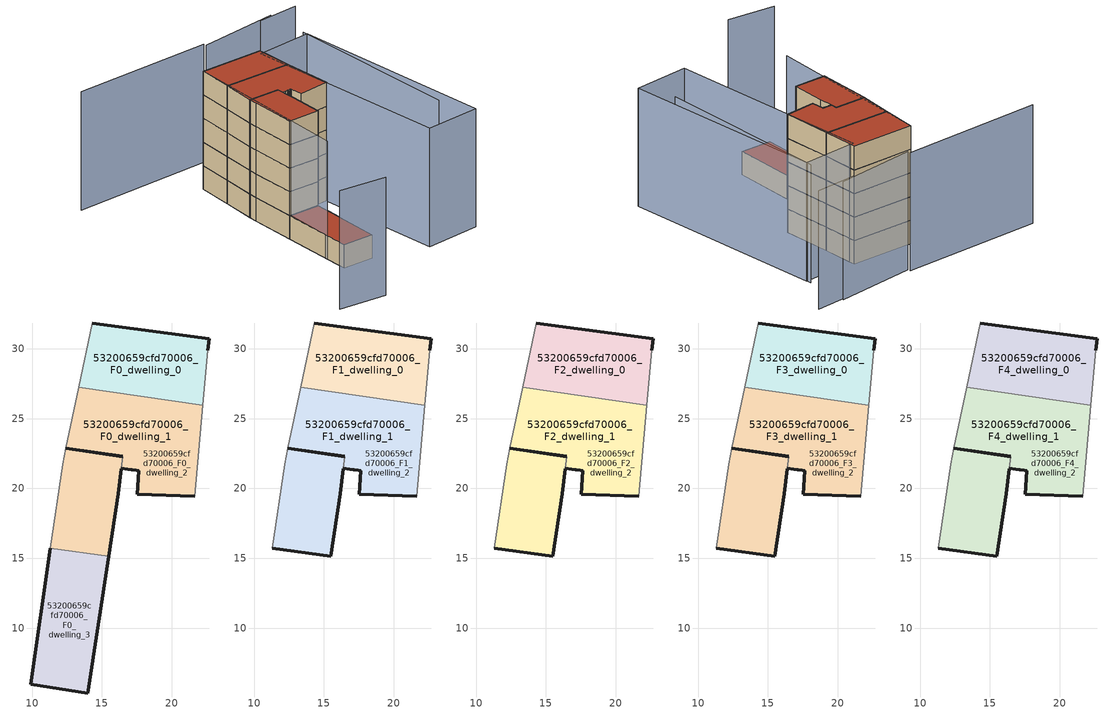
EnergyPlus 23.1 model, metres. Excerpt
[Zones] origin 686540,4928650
53200659cfd70006_F0_dwelling_0
 floor ground (EU_floor_Construction): 22.23,25.96 22.58,29.91 22.69,30.73 14.3,31.85 13.34,27.25 z0
 wall outside (EU_wall_Construction): 14.3,31.85 22.69,30.73 22.58,29.91 z0:3
 wall adiabatic (EU_wall_Construction): 22.58,29.91 22.23,25.96 / 13.34,27.25 14.3,31.85 z0:3
 wall to 53200659cfd70006_F0_dwelling_1 (EU_wall_Construction): 22.23,25.96 13.34,27.25 z0:3
53200659cfd70006_F0_dwelling_1
 floor ground (EU_floor_Construction): 15.48,15.13 16.17,19.64 16.4,21.43 16.51,22.29 12.43,22.88 12.18,21.72 11.32,15.74 z0; 21.65,19.43 22.23,25.96 13.34,27.25 12.43,22.88 16.51,22.29 16.4,21.43 16.85,21.37 17.09,21.34 17.15,21.33 17.18,21.33 17.46,21.29 17.47,21.29 17.62,21.27 17.52,19.59 z0
 wall outside (EU_wall_Construction): 16.51,22.29 12.43,22.88 / 21.65,19.43 17.52,19.59 17.62,21.27 17.47,21.29 17.46,21.29 17.18,21.33 17.15,21.33 17.09,21.34 16.85,21.37 16.4,21.43 z0:3
 wall adiabatic (EU_wall_Construction): 12.43,22.88 13.34,27.25 / 22.23,25.96 21.65,19.43 z0:3
 wall to 53200659cfd70006_F0_dwelling_2 (EU_wall_Construction): 16.4,21.43 16.51,22.29 z0:3
53200659cfd70006_F0_dwelling_2
 floor ground (EU_floor_Construction): 15.48,15.13 16.17,19.64 16.4,21.43 16.51,22.29 12.43,22.88 12.18,21.72 11.32,15.74 z0; 21.65,19.43 22.23,25.96 13.34,27.25 12.43,22.88 16.51,22.29 16.4,21.43 16.85,21.37 17.09,21.34 17.15,21.33 17.18,21.33 17.46,21.29 17.47,21.29 17.62,21.27 17.52,19.59 z0
 wall outside (EU_wall_Construction): 16.4,21.43 16.17,19.64 15.48,15.13 / 12.43,22.88 16.51,22.29 z0:3
 wall adiabatic (EU_wall_Construction): 11.32,15.74 12.18,21.72 12.43,22.88 z0:3
 wall to 53200659cfd70006_F0_dwelling_3 (EU_wall_Construction): 15.48,15.13 11.32,15.74 z0:3
53200659cfd70006_F0_dwelling_3
 floor ground (EU_floor_Construction): 13.99,5.36 15.48,15.13 11.32,15.74 9.9,5.98 z0
 wall outside (EU_wall_Construction): 15.48,15.13 13.99,5.36 9.9,5.98 11.32,15.74 z0:3
 roof outside (EU_roof_Construction): 15.48,15.13 13.99,5.36 9.9,5.98 11.32,15.74 z3
53200659cfd70006_F1_dwelling_0
 floor to 53200659cfd70006_F0_dwelling_0 (EU_floor_Construction): 22.23,25.96 22.58,29.91 22.69,30.73 14.3,31.85 13.34,27.25 z3
 wall outside (EU_wall_Construction): 14.3,31.85 22.69,30.73 22.58,29.91 z3:6
 wall adiabatic (EU_wall_Construction): 22.58,29.91 22.23,25.96 / 13.34,27.25 14.3,31.85 z3:6
 wall to 53200659cfd70006_F1_dwelling_1 (EU_wall_Construction): 22.23,25.96 13.34,27.25 z3:6
53200659cfd70006_F1_dwelling_1
 floor outside (EU_floor_Construction): 21.65,19.43 22.23,25.96 13.34,27.25 12.43,22.88 16.51,22.29 16.4,21.43 16.85,21.37 17.09,21.34 17.15,21.33 17.18,21.33 17.46,21.29 17.47,21.29 17.62,21.27 17.52,19.59 z3; 15.48,15.13 16.17,19.64 16.4,21.43 16.51,22.29 12.43,22.88 12.18,21.72 11.32,15.74 z3
 wall outside (EU_wall_Construction): 16.51,22.29 12.43,22.88 / 21.65,19.43 17.52,19.59 17.62,21.27 17.47,21.29 17.46,21.29 17.18,21.33 17.15,21.33 17.09,21.34 16.85,21.37 16.4,21.43 z3:6
 wall adiabatic (EU_wall_Construction): 12.43,22.88 13.34,27.25 / 22.23,25.96 21.65,19.43 z3:6
 wall to 53200659cfd70006_F1_dwelling_2 (EU_wall_Construction): 16.4,21.43 16.51,22.29 z3:6
53200659cfd70006_F1_dwelling_2
 floor to 53200659cfd70006_F0_dwelling_2 (EU_floor_Construction): 15.48,15.13 16.17,19.64 16.4,21.43 16.51,22.29 12.43,22.88 12.18,21.72 11.32,15.74 z3; 21.65,19.43 22.23,25.96 13.34,27.25 12.43,22.88 16.51,22.29 16.4,21.43 16.85,21.37 17.09,21.34 17.15,21.33 17.18,21.33 17.46,21.29 17.47,21.29 17.62,21.27 17.52,19.59 z3
 wall outside (EU_wall_Construction): 16.4,21.43 16.17,19.64 15.48,15.13 11.32,15.74 / 12.43,22.88 16.51,22.29 z3:6
 wall adiabatic (EU_wall_Construction): 11.32,15.74 12.18,21.72 12.43,22.88 z3:6
53200659cfd70006_F2_dwelling_0
 floor to 53200659cfd70006_F1_dwelling_0 (EU_floor_Construction): 22.23,25.96 22.58,29.91 22.69,30.73 14.3,31.85 13.34,27.25 z6
 wall outside (EU_wall_Construction): 14.3,31.85 22.69,30.73 22.58,29.91 z6:9
 wall adiabatic (EU_wall_Construction): 22.58,29.91 22.23,25.96 / 13.34,27.25 14.3,31.85 z6:9
 wall to 53200659cfd70006_F2_dwelling_1 (EU_wall_Construction): 22.23,25.96 13.34,27.25 z6:9
53200659cfd70006_F2_dwelling_1
 floor outside (EU_floor_Construction): 21.65,19.43 22.23,25.96 13.34,27.25 12.43,22.88 16.51,22.29 16.4,21.43 16.85,21.37 17.09,21.34 17.15,21.33 17.18,21.33 17.46,21.29 17.47,21.29 17.62,21.27 17.52,19.59 z6; 15.48,15.13 16.17,19.64 16.4,21.43 16.51,22.29 12.43,22.88 12.18,21.72 11.32,15.74 z6
 wall outside (EU_wall_Construction): 16.51,22.29 12.43,22.88 / 21.65,19.43 17.52,19.59 17.62,21.27 17.47,21.29 17.46,21.29 17.18,21.33 17.15,21.33 17.09,21.34 16.85,21.37 16.4,21.43 z6:9
 wall adiabatic (EU_wall_Construction): 12.43,22.88 13.34,27.25 / 22.23,25.96 21.65,19.43 z6:9
 wall to 53200659cfd70006_F2_dwelling_2 (EU_wall_Construction): 16.4,21.43 16.51,22.29 z6:9
53200659cfd70006_F2_dwelling_2
 floor to 53200659cfd70006_F1_dwelling_2 (EU_floor_Construction): 15.48,15.13 16.17,19.64 16.4,21.43 16.51,22.29 12.43,22.88 12.18,21.72 11.32,15.74 z6; 21.65,19.43 22.23,25.96 13.34,27.25 12.43,22.88 16.51,22.29 16.4,21.43 16.85,21.37 17.09,21.34 17.15,21.33 17.18,21.33 17.46,21.29 17.47,21.29 17.62,21.27 17.52,19.59 z6
 wall outside (EU_wall_Construction): 16.4,21.43 16.17,19.64 15.48,15.13 11.32,15.74 / 12.43,22.88 16.51,22.29 z6:9
 wall adiabatic (EU_wall_Construction): 11.32,15.74 12.18,21.72 12.43,22.88 z6:9
53200659cfd70006_F3_dwelling_0
 floor to 53200659cfd70006_F2_dwelling_0 (EU_floor_Construction): 22.23,25.96 22.58,29.91 22.69,30.73 14.3,31.85 13.34,27.25 z9
 wall outside (EU_wall_Construction): 14.3,31.85 22.69,30.73 22.58,29.91 z9:12
 wall adiabatic (EU_wall_Construction): 22.58,29.91 22.23,25.96 / 13.34,27.25 14.3,31.85 z9:12
 wall to 53200659cfd70006_F3_dwelling_1 (EU_wall_Construction): 22.23,25.96 13.34,27.25 z9:12
53200659cfd70006_F3_dwelling_1
 floor outside (EU_floor_Construction): 21.65,19.43 22.23,25.96 13.34,27.25 12.43,22.88 16.51,22.29 16.4,21.43 16.85,21.37 17.09,21.34 17.15,21.33 17.18,21.33 17.46,21.29 17.47,21.29 17.62,21.27 17.52,19.59 z9; 15.48,15.13 16.17,19.64 16.4,21.43 16.51,22.29 12.43,22.88 12.18,21.72 11.32,15.74 z9
 wall outside (EU_wall_Construction): 16.51,22.29 12.43,22.88 / 21.65,19.43 17.52,19.59 17.62,21.27 17.47,21.29 17.46,21.29 17.18,21.33 17.15,21.33 17.09,21.34 16.85,21.37 16.4,21.43 z9:12
 wall adiabatic (EU_wall_Construction): 12.43,22.88 13.34,27.25 / 22.23,25.96 21.65,19.43 z9:12
 wall to 53200659cfd70006_F3_dwelling_2 (EU_wall_Construction): 16.4,21.43 16.51,22.29 z9:12
53200659cfd70006_F3_dwelling_2
 floor to 53200659cfd70006_F2_dwelling_2 (EU_floor_Construction): 15.48,15.13 16.17,19.64 16.4,21.43 16.51,22.29 12.43,22.88 12.18,21.72 11.32,15.74 z9; 21.65,19.43 22.23,25.96 13.34,27.25 12.43,22.88 16.51,22.29 16.4,21.43 16.85,21.37 17.09,21.34 17.15,21.33 17.18,21.33 17.46,21.29 17.47,21.29 17.62,21.27 17.52,19.59 z9
 wall outside (EU_wall_Construction): 16.4,21.43 16.17,19.64 15.48,15.13 11.32,15.74 / 12.43,22.88 16.51,22.29 z9:12
 wall adiabatic (EU_wall_Construction): 11.32,15.74 12.18,21.72 12.43,22.88 z9:12
53200659cfd70006_F4_dwelling_0
 floor to 53200659cfd70006_F3_dwelling_0 (EU_floor_Construction): 22.23,25.96 22.58,29.91 22.69,30.73 14.3,31.85 13.34,27.25 z12
 wall outside (EU_wall_Construction): 14.3,31.85 22.69,30.73 22.58,29.91 z12:15
 wall adiabatic (EU_wall_Construction): 22.58,29.91 22.23,25.96 / 13.34,27.25 14.3,31.85 z12:15
 wall to 53200659cfd70006_F4_dwelling_1 (EU_wall_Construction): 22.23,25.96 13.34,27.25 z12:15
 roof outside (EU_roof_Construction): 22.69,30.73 22.58,29.91 22.23,25.96 13.34,27.25 14.3,31.85 z15
53200659cfd70006_F4_dwelling_1
 floor outside (EU_floor_Construction): 21.65,19.43 22.23,25.96 13.34,27.25 12.43,22.88 16.51,22.29 16.4,21.43 16.85,21.37 17.09,21.34 17.15,21.33 17.18,21.33 17.46,21.29 17.47,21.29 17.62,21.27 17.52,19.59 z12; 15.48,15.13 16.17,19.64 16.4,21.43 16.51,22.29 12.43,22.88 12.18,21.72 11.32,15.74 z12
 wall outside (EU_wall_Construction): 16.51,22.29 12.43,22.88 / 21.65,19.43 17.52,19.59 17.62,21.27 17.47,21.29 17.46,21.29 17.18,21.33 17.15,21.33 17.09,21.34 16.85,21.37 16.4,21.43 z12:15
 wall adiabatic (EU_wall_Construction): 12.43,22.88 13.34,27.25 / 22.23,25.96 21.65,19.43 z12:15
 wall to 53200659cfd70006_F4_dwelling_2 (EU_wall_Construction): 16.4,21.43 16.51,22.29 z12:15
 roof outside (EU_roof_Construction): 22.23,25.96 21.65,19.43 17.52,19.59 17.62,21.27 17.47,21.29 17.46,21.29 17.18,21.33 17.15,21.33 17.09,21.34 16.85,21.37 16.4,21.43 16.51,22.29 12.43,22.88 13.34,27.25 z15; 16.51,22.29 16.4,21.43 16.17,19.64 15.48,15.13 11.32,15.74 12.18,21.72 12.43,22.88 z15
53200659cfd70006_F4_dwelling_2
 floor to 53200659cfd70006_F3_dwelling_2 (EU_floor_Construction): 15.48,15.13 16.17,19.64 16.4,21.43 16.51,22.29 12.43,22.88 12.18,21.72 11.32,15.74 z12; 21.65,19.43 22.23,25.96 13.34,27.25 12.43,22.88 16.51,22.29 16.4,21.43 16.85,21.37 17.09,21.34 17.15,21.33 17.18,21.33 17.46,21.29 17.47,21.29 17.62,21.27 17.52,19.59 z12
 wall outside (EU_wall_Construction): 16.4,21.43 16.17,19.64 15.48,15.13 11.32,15.74 / 12.43,22.88 16.51,22.29 z12:15
 wall adiabatic (EU_wall_Construction): 11.32,15.74 12.18,21.72 12.43,22.88 z12:15
 roof outside (EU_roof_Construction): 22.23,25.96 21.65,19.43 17.52,19.59 17.62,21.27 17.47,21.29 17.46,21.29 17.18,21.33 17.15,21.33 17.09,21.34 16.85,21.37 16.4,21.43 16.51,22.29 12.43,22.88 13.34,27.25 z15; 16.51,22.29 16.4,21.43 16.17,19.64 15.48,15.13 11.32,15.74 12.18,21.72 12.43,22.88 z15
shading: 1.67,-0.87 7.91,-2.31 / 14.3,31.85 10.32,8.95 / 26.87,6.83 29.56,30.28 / 19.58,36.61 0.89,38.47 / 34.05,35.61 28.53,35.96 / 30.35,36.04 19.59,36.19 / 29.54,29.67 28.08,2.22 / 28.08,2.22 20.69,2.61 / 20.69,2.61 22.15,30.06 / 22.15,30.06 29.54,29.67 z0:15
[Building]
EU S2 Campaign: North Axis=0; Terrain=City; Solar Distribution=FullExterior
[Site:Location]
Bologna: Latitude=44.5; Longitude=11.25; Time Zone=1; Elevation=37
[SizingPeriod:WeatherFileDays]
AnnualSizingPeriod: Begin Month=1; Begin Day of Month=1; End Month=12; End Day of Month=31; Day of Week for Start Day=Monday; Use Weather File Daylight Saving Period=No; Use Weather File Rain and Snow Indicators=No
[MATERIAL]
EU_InternalMass_Material: Roughness=MediumRough; Thickness=0.1; Conductivity=1; Density=1800; Specific Heat=900; Thermal Absorptance=0.9; Solar Absorptance=0.7; Visible Absorptance=0.7
[MATERIAL:NOMASS] Roughness=MediumRough; Thermal Absorptance=0.9; Solar Absorptance=0.7; Visible Absorptance=0.7
Name | Thermal Resistance
EU_wall_NoMass | 0.905828
EU_roof_NoMass | 0.37593
EU_floor_NoMass | 0.67114
[CONSTRUCTION]
EU_wall_Construction: EU_wall_NoMass
EU_roof_Construction: EU_roof_NoMass
EU_floor_Construction: EU_floor_NoMass
EU_InternalMass_Construction: EU_InternalMass_Material
[ZONE] Type=1; Multiplier=1; Ceiling Height=autocalculate; Floor Area=autocalculate; Part of Total Floor Area=Yes
Name | Volume
53200659cfd70006_F0_dwelling_0; 53200659cfd70006_F1_dwelling_0; 53200659cfd70006_F2_dwelling_0; 53200659cfd70006_F3_dwelling_0; 53200659cfd70006_F4_dwelling_0 | 123.667
53200659cfd70006_F0_dwelling_1; 53200659cfd70006_F1_dwelling_1; 53200659cfd70006_F2_dwelling_1; 53200659cfd70006_F3_dwelling_1; 53200659cfd70006_F4_dwelling_1; 53200659cfd70006_F0_dwelling_2; 53200659cfd70006_F1_dwelling_2; 53200659cfd70006_F2_dwelling_2; 53200659cfd70006_F3_dwelling_2; 53200659cfd70006_F4_dwelling_2 | 247.277
53200659cfd70006_F0_dwelling_3 | 123.653
[INTERNALMASS] Construction=EU_InternalMass_Construction
Name | Zone or ZoneList | Surface Area
53200659cfd70006_F0_dwelling_0_EU_InternalMass | 53200659cfd70006_F0_dwelling_0 | 41.2225
53200659cfd70006_F0_dwelling_1_EU_InternalMass | 53200659cfd70006_F0_dwelling_1 | 51.8997
53200659cfd70006_F0_dwelling_2_EU_InternalMass | 53200659cfd70006_F0_dwelling_2 | 30.528
53200659cfd70006_F0_dwelling_3_EU_InternalMass | 53200659cfd70006_F0_dwelling_3 | 41.2176
53200659cfd70006_F1_dwelling_0_EU_InternalMass | 53200659cfd70006_F1_dwelling_0 | 54.953
53200659cfd70006_F1_dwelling_1_EU_InternalMass | 53200659cfd70006_F1_dwelling_1 | 54.9522
53200659cfd70006_F1_dwelling_2_EU_InternalMass | 53200659cfd70006_F1_dwelling_2 | 54.9534
53200659cfd70006_F2_dwelling_0_EU_InternalMass | 53200659cfd70006_F2_dwelling_0 | 54.953
53200659cfd70006_F2_dwelling_1_EU_InternalMass | 53200659cfd70006_F2_dwelling_1 | 54.9522
53200659cfd70006_F2_dwelling_2_EU_InternalMass | 53200659cfd70006_F2_dwelling_2 | 54.9534
53200659cfd70006_F3_dwelling_0_EU_InternalMass | 53200659cfd70006_F3_dwelling_0 | 54.953
53200659cfd70006_F3_dwelling_1_EU_InternalMass | 53200659cfd70006_F3_dwelling_1 | 54.9522
53200659cfd70006_F3_dwelling_2_EU_InternalMass | 53200659cfd70006_F3_dwelling_2 | 54.9534
53200659cfd70006_F4_dwelling_0_EU_InternalMass | 53200659cfd70006_F4_dwelling_0 | 54.953
53200659cfd70006_F4_dwelling_1_EU_InternalMass | 53200659cfd70006_F4_dwelling_1 | 54.9522
53200659cfd70006_F4_dwelling_2_EU_InternalMass | 53200659cfd70006_F4_dwelling_2 | 54.9534
[OTHEREQUIPMENT] Fuel Type=Electricity; Design Level Calculation Method=Watts/Area; Power per Zone Floor Area=1; Fraction Latent=0; Fraction Radiant=0; Fraction Lost=0; Carbon Dioxide Generation Rate=0; EndUse Subcategory=EU_Step8_InternalGains
Name | Zone or ZoneList or Space or SpaceList | Schedule
EU_Step8_InternalGain_53200659cfd70006_F0_dwelling_0_f000 | 53200659cfd70006_F0_dwelling_0 | EU_Step8_GainSchedule_53200659cfd70006_F0_dwelling_0_f000
EU_Step8_InternalGain_53200659cfd70006_F0_dwelling_1_f000 | 53200659cfd70006_F0_dwelling_1 | EU_Step8_GainSchedule_53200659cfd70006_F0_dwelling_1_f000
EU_Step8_InternalGain_53200659cfd70006_F0_dwelling_2_f000 | 53200659cfd70006_F0_dwelling_2 | EU_Step8_GainSchedule_53200659cfd70006_F0_dwelling_2_f000
EU_Step8_InternalGain_53200659cfd70006_F0_dwelling_3_f000 | 53200659cfd70006_F0_dwelling_3 | EU_Step8_GainSchedule_53200659cfd70006_F0_dwelling_3_f000
EU_Step8_InternalGain_53200659cfd70006_F1_dwelling_0_f000 | 53200659cfd70006_F1_dwelling_0 | EU_Step8_GainSchedule_53200659cfd70006_F1_dwelling_0_f000
EU_Step8_InternalGain_53200659cfd70006_F1_dwelling_1_f000 | 53200659cfd70006_F1_dwelling_1 | EU_Step8_GainSchedule_53200659cfd70006_F1_dwelling_1_f000
EU_Step8_InternalGain_53200659cfd70006_F1_dwelling_2_f000 | 53200659cfd70006_F1_dwelling_2 | EU_Step8_GainSchedule_53200659cfd70006_F1_dwelling_2_f000
EU_Step8_InternalGain_53200659cfd70006_F2_dwelling_0_f000 | 53200659cfd70006_F2_dwelling_0 | EU_Step8_GainSchedule_53200659cfd70006_F2_dwelling_0_f000
EU_Step8_InternalGain_53200659cfd70006_F2_dwelling_1_f000 | 53200659cfd70006_F2_dwelling_1 | EU_Step8_GainSchedule_53200659cfd70006_F2_dwelling_1_f000
EU_Step8_InternalGain_53200659cfd70006_F2_dwelling_2_f000 | 53200659cfd70006_F2_dwelling_2 | EU_Step8_GainSchedule_53200659cfd70006_F2_dwelling_2_f000
EU_Step8_InternalGain_53200659cfd70006_F3_dwelling_0_f000 | 53200659cfd70006_F3_dwelling_0 | EU_Step8_GainSchedule_53200659cfd70006_F3_dwelling_0_f000
EU_Step8_InternalGain_53200659cfd70006_F3_dwelling_1_f000 | 53200659cfd70006_F3_dwelling_1 | EU_Step8_GainSchedule_53200659cfd70006_F3_dwelling_1_f000
EU_Step8_InternalGain_53200659cfd70006_F3_dwelling_2_f000 | 53200659cfd70006_F3_dwelling_2 | EU_Step8_GainSchedule_53200659cfd70006_F3_dwelling_2_f000
EU_Step8_InternalGain_53200659cfd70006_F4_dwelling_0_f000 | 53200659cfd70006_F4_dwelling_0 | EU_Step8_GainSchedule_53200659cfd70006_F4_dwelling_0_f000
EU_Step8_InternalGain_53200659cfd70006_F4_dwelling_1_f000 | 53200659cfd70006_F4_dwelling_1 | EU_Step8_GainSchedule_53200659cfd70006_F4_dwelling_1_f000
EU_Step8_InternalGain_53200659cfd70006_F4_dwelling_2_f000 | 53200659cfd70006_F4_dwelling_2 | EU_Step8_GainSchedule_53200659cfd70006_F4_dwelling_2_f000
[ZONEVENTILATION:DESIGNFLOWRATE] Schedule=EU_AlwaysOn; Design Flow Rate Calculation Method=AirChanges/Hour; Air Changes per Hour=0.73129; Ventilation Type=Natural; Fan Pressure Rise=0; Fan Total Efficiency=1; Constant Term Coefficient=1; Temperature Term Coefficient=0; Velocity Term Coefficient=0; Velocity Squared Term Coefficient=0; Minimum Indoor Temperature=-100; Maximum Indoor Temperature=100; Delta Temperature=-100; Minimum Outdoor Temperature=-100; Maximum Outdoor Temperature=100; Maximum Wind Speed=40
Name | Zone or ZoneList or Space or SpaceList
EU_ConstantAir_53200659cfd70006_F0_dwelling_0 | 53200659cfd70006_F0_dwelling_0
EU_ConstantAir_53200659cfd70006_F0_dwelling_1 | 53200659cfd70006_F0_dwelling_1
EU_ConstantAir_53200659cfd70006_F0_dwelling_2 | 53200659cfd70006_F0_dwelling_2
EU_ConstantAir_53200659cfd70006_F0_dwelling_3 | 53200659cfd70006_F0_dwelling_3
EU_ConstantAir_53200659cfd70006_F1_dwelling_0 | 53200659cfd70006_F1_dwelling_0
EU_ConstantAir_53200659cfd70006_F1_dwelling_1 | 53200659cfd70006_F1_dwelling_1
EU_ConstantAir_53200659cfd70006_F1_dwelling_2 | 53200659cfd70006_F1_dwelling_2
EU_ConstantAir_53200659cfd70006_F2_dwelling_0 | 53200659cfd70006_F2_dwelling_0
EU_ConstantAir_53200659cfd70006_F2_dwelling_1 | 53200659cfd70006_F2_dwelling_1
EU_ConstantAir_53200659cfd70006_F2_dwelling_2 | 53200659cfd70006_F2_dwelling_2
EU_ConstantAir_53200659cfd70006_F3_dwelling_0 | 53200659cfd70006_F3_dwelling_0
EU_ConstantAir_53200659cfd70006_F3_dwelling_1 | 53200659cfd70006_F3_dwelling_1
EU_ConstantAir_53200659cfd70006_F3_dwelling_2 | 53200659cfd70006_F3_dwelling_2
EU_ConstantAir_53200659cfd70006_F4_dwelling_0 | 53200659cfd70006_F4_dwelling_0
EU_ConstantAir_53200659cfd70006_F4_dwelling_1 | 53200659cfd70006_F4_dwelling_1
EU_ConstantAir_53200659cfd70006_F4_dwelling_2 | 53200659cfd70006_F4_dwelling_2
[HVACTEMPLATE:THERMOSTAT] Constant Heating Setpoint=20; Constant Cooling Setpoint=50
EU_HeatOnly_53200659cfd70006_F0_dwelling_0; EU_HeatOnly_53200659cfd70006_F0_dwelling_1; EU_HeatOnly_53200659cfd70006_F0_dwelling_2; EU_HeatOnly_53200659cfd70006_F0_dwelling_3; EU_HeatOnly_53200659cfd70006_F1_dwelling_0; EU_HeatOnly_53200659cfd70006_F1_dwelling_1; EU_HeatOnly_53200659cfd70006_F1_dwelling_2; EU_HeatOnly_53200659cfd70006_F2_dwelling_0; EU_HeatOnly_53200659cfd70006_F2_dwelling_1; EU_HeatOnly_53200659cfd70006_F2_dwelling_2; EU_HeatOnly_53200659cfd70006_F3_dwelling_0; EU_HeatOnly_53200659cfd70006_F3_dwelling_1; EU_HeatOnly_53200659cfd70006_F3_dwelling_2; EU_HeatOnly_53200659cfd70006_F4_dwelling_0; EU_HeatOnly_53200659cfd70006_F4_dwelling_1; EU_HeatOnly_53200659cfd70006_F4_dwelling_2
[HVACTEMPLATE:ZONE:IDEALLOADSAIRSYSTEM] System Availability Schedule=EU_AlwaysOn; Maximum Heating Supply Air Temperature=50; Minimum Cooling Supply Air Temperature=13; Maximum Heating Supply Air Humidity Ratio=0.0156; Minimum Cooling Supply Air Humidity Ratio=0.0077; Heating Limit=NoLimit; Cooling Limit=NoLimit; Heating Availability Schedule=EU_AlwaysOn; Cooling Availability Schedule=EU_CoolingOff; Dehumidification Control Type=ConstantSensibleHeatRatio; Cooling Sensible Heat Ratio=0.7; Dehumidification Setpoint=60; Humidification Control Type=None; Humidification Setpoint=30; Outdoor Air Method=None; Outdoor Air Flow Rate per Person=0.00944; Outdoor Air Flow Rate per Zone Floor Area=0; Outdoor Air Flow Rate per Zone=0; Demand Controlled Ventilation Type=None; Outdoor Air Economizer Type=NoEconomizer; Heat Recovery Type=None; Sensible Heat Recovery Effectiveness=0.7; Latent Heat Recovery Effectiveness=0.65
Name | Template Thermostat
53200659cfd70006_F0_dwelling_0 | EU_HeatOnly_53200659cfd70006_F0_dwelling_0
53200659cfd70006_F0_dwelling_1 | EU_HeatOnly_53200659cfd70006_F0_dwelling_1
53200659cfd70006_F0_dwelling_2 | EU_HeatOnly_53200659cfd70006_F0_dwelling_2
53200659cfd70006_F0_dwelling_3 | EU_HeatOnly_53200659cfd70006_F0_dwelling_3
53200659cfd70006_F1_dwelling_0 | EU_HeatOnly_53200659cfd70006_F1_dwelling_0
53200659cfd70006_F1_dwelling_1 | EU_HeatOnly_53200659cfd70006_F1_dwelling_1
53200659cfd70006_F1_dwelling_2 | EU_HeatOnly_53200659cfd70006_F1_dwelling_2
53200659cfd70006_F2_dwelling_0 | EU_HeatOnly_53200659cfd70006_F2_dwelling_0
53200659cfd70006_F2_dwelling_1 | EU_HeatOnly_53200659cfd70006_F2_dwelling_1
53200659cfd70006_F2_dwelling_2 | EU_HeatOnly_53200659cfd70006_F2_dwelling_2
53200659cfd70006_F3_dwelling_0 | EU_HeatOnly_53200659cfd70006_F3_dwelling_0
53200659cfd70006_F3_dwelling_1 | EU_HeatOnly_53200659cfd70006_F3_dwelling_1
53200659cfd70006_F3_dwelling_2 | EU_HeatOnly_53200659cfd70006_F3_dwelling_2
53200659cfd70006_F4_dwelling_0 | EU_HeatOnly_53200659cfd70006_F4_dwelling_0
53200659cfd70006_F4_dwelling_1 | EU_HeatOnly_53200659cfd70006_F4_dwelling_1
53200659cfd70006_F4_dwelling_2 | EU_HeatOnly_53200659cfd70006_F4_dwelling_2
[SIZING:ZONE] Zone Cooling Design Supply Air Temperature Input Method=SupplyAirTemperature; Zone Cooling Design Supply Air Temperature=13; Zone Heating Design Supply Air Temperature Input Method=SupplyAirTemperature; Zone Heating Design Supply Air Temperature=50; Zone Cooling Design Supply Air Humidity Ratio=0.008; Zone Heating Design Supply Air Humidity Ratio=0.008; Cooling Design Air Flow Method=DesignDay; Cooling Design Air Flow Rate=0; Cooling Minimum Air Flow per Zone Floor Area=0.000762; Cooling Minimum Air Flow=0; Cooling Minimum Air Flow Fraction=0.2; Heating Design Air Flow Method=DesignDay; Heating Design Air Flow Rate=0; Heating Maximum Air Flow per Zone Floor Area=0.002032; Heating Maximum Air Flow=0.141576; Heating Maximum Air Flow Fraction=0.3; Account for Dedicated Outdoor Air System=No; Dedicated Outdoor Air System Control Strategy=NeutralSupplyAir; Dedicated Outdoor Air Low Setpoint Temperature for Design=autosize; Dedicated Outdoor Air High Setpoint Temperature for Design=autosize; Zone Load Sizing Method=Sensible Load Only No Latent Load; Zone Latent Cooling Design Supply Air Humidity Ratio Input Method=HumidityRatioDifference; Zone Cooling Design Supply Air Humidity Ratio Difference=0.005; Zone Latent Heating Design Supply Air Humidity Ratio Input Method=HumidityRatioDifference; Zone Humidification Design Supply Air Humidity Ratio Difference=0.005
53200659cfd70006_F0_dwelling_0; 53200659cfd70006_F0_dwelling_1; 53200659cfd70006_F0_dwelling_2; 53200659cfd70006_F0_dwelling_3; 53200659cfd70006_F1_dwelling_0; 53200659cfd70006_F1_dwelling_1; 53200659cfd70006_F1_dwelling_2; 53200659cfd70006_F2_dwelling_0; 53200659cfd70006_F2_dwelling_1; 53200659cfd70006_F2_dwelling_2; 53200659cfd70006_F3_dwelling_0; 53200659cfd70006_F3_dwelling_1; 53200659cfd70006_F3_dwelling_2; 53200659cfd70006_F4_dwelling_0; 53200659cfd70006_F4_dwelling_1; 53200659cfd70006_F4_dwelling_2
[SCHEDULE:CONSTANT]
Name | Hourly Value
EU_AlwaysOn | 1
EU_CoolingOff | 0
[SCHEDULE:FILE] Column Number=1; Rows to Skip at Top=0; Number of Hours of Data=8760; Column Separator=Comma; Interpolate to Timestep=No; Minutes per Item=60; Adjust Schedule for Daylight Savings=Yes
Name | File
EU_Step8_GainSchedule_53200659cfd70006_F0_dwelling_0_f000 | ../../schedules/53200659cfd70006/53200659cfd70006_F0_dwelling_0_f000_gain.csv
EU_Step8_GainSchedule_53200659cfd70006_F0_dwelling_1_f000 | ../../schedules/53200659cfd70006/53200659cfd70006_F0_dwelling_1_f000_gain.csv
EU_Step8_GainSchedule_53200659cfd70006_F0_dwelling_2_f000 | ../../schedules/53200659cfd70006/53200659cfd70006_F0_dwelling_2_f000_gain.csv
EU_Step8_GainSchedule_53200659cfd70006_F0_dwelling_3_f000 | ../../schedules/53200659cfd70006/53200659cfd70006_F0_dwelling_3_f000_gain.csv
EU_Step8_GainSchedule_53200659cfd70006_F1_dwelling_0_f000 | ../../schedules/53200659cfd70006/53200659cfd70006_F1_dwelling_0_f000_gain.csv
EU_Step8_GainSchedule_53200659cfd70006_F1_dwelling_1_f000 | ../../schedules/53200659cfd70006/53200659cfd70006_F1_dwelling_1_f000_gain.csv
EU_Step8_GainSchedule_53200659cfd70006_F1_dwelling_2_f000 | ../../schedules/53200659cfd70006/53200659cfd70006_F1_dwelling_2_f000_gain.csv
EU_Step8_GainSchedule_53200659cfd70006_F2_dwelling_0_f000 | ../../schedules/53200659cfd70006/53200659cfd70006_F2_dwelling_0_f000_gain.csv
EU_Step8_GainSchedule_53200659cfd70006_F2_dwelling_1_f000 | ../../schedules/53200659cfd70006/53200659cfd70006_F2_dwelling_1_f000_gain.csv
EU_Step8_GainSchedule_53200659cfd70006_F2_dwelling_2_f000 | ../../schedules/53200659cfd70006/53200659cfd70006_F2_dwelling_2_f000_gain.csv
EU_Step8_GainSchedule_53200659cfd70006_F3_dwelling_0_f000 | ../../schedules/53200659cfd70006/53200659cfd70006_F3_dwelling_0_f000_gain.csv
EU_Step8_GainSchedule_53200659cfd70006_F3_dwelling_1_f000 | ../../schedules/53200659cfd70006/53200659cfd70006_F3_dwelling_1_f000_gain.csv
EU_Step8_GainSchedule_53200659cfd70006_F3_dwelling_2_f000 | ../../schedules/53200659cfd70006/53200659cfd70006_F3_dwelling_2_f000_gain.csv
EU_Step8_GainSchedule_53200659cfd70006_F4_dwelling_0_f000 | ../../schedules/53200659cfd70006/53200659cfd70006_F4_dwelling_0_f000_gain.csv
EU_Step8_GainSchedule_53200659cfd70006_F4_dwelling_1_f000 | ../../schedules/53200659cfd70006/53200659cfd70006_F4_dwelling_1_f000_gain.csv
EU_Step8_GainSchedule_53200659cfd70006_F4_dwelling_2_f000 | ../../schedules/53200659cfd70006/53200659cfd70006_F4_dwelling_2_f000_gain.csv
